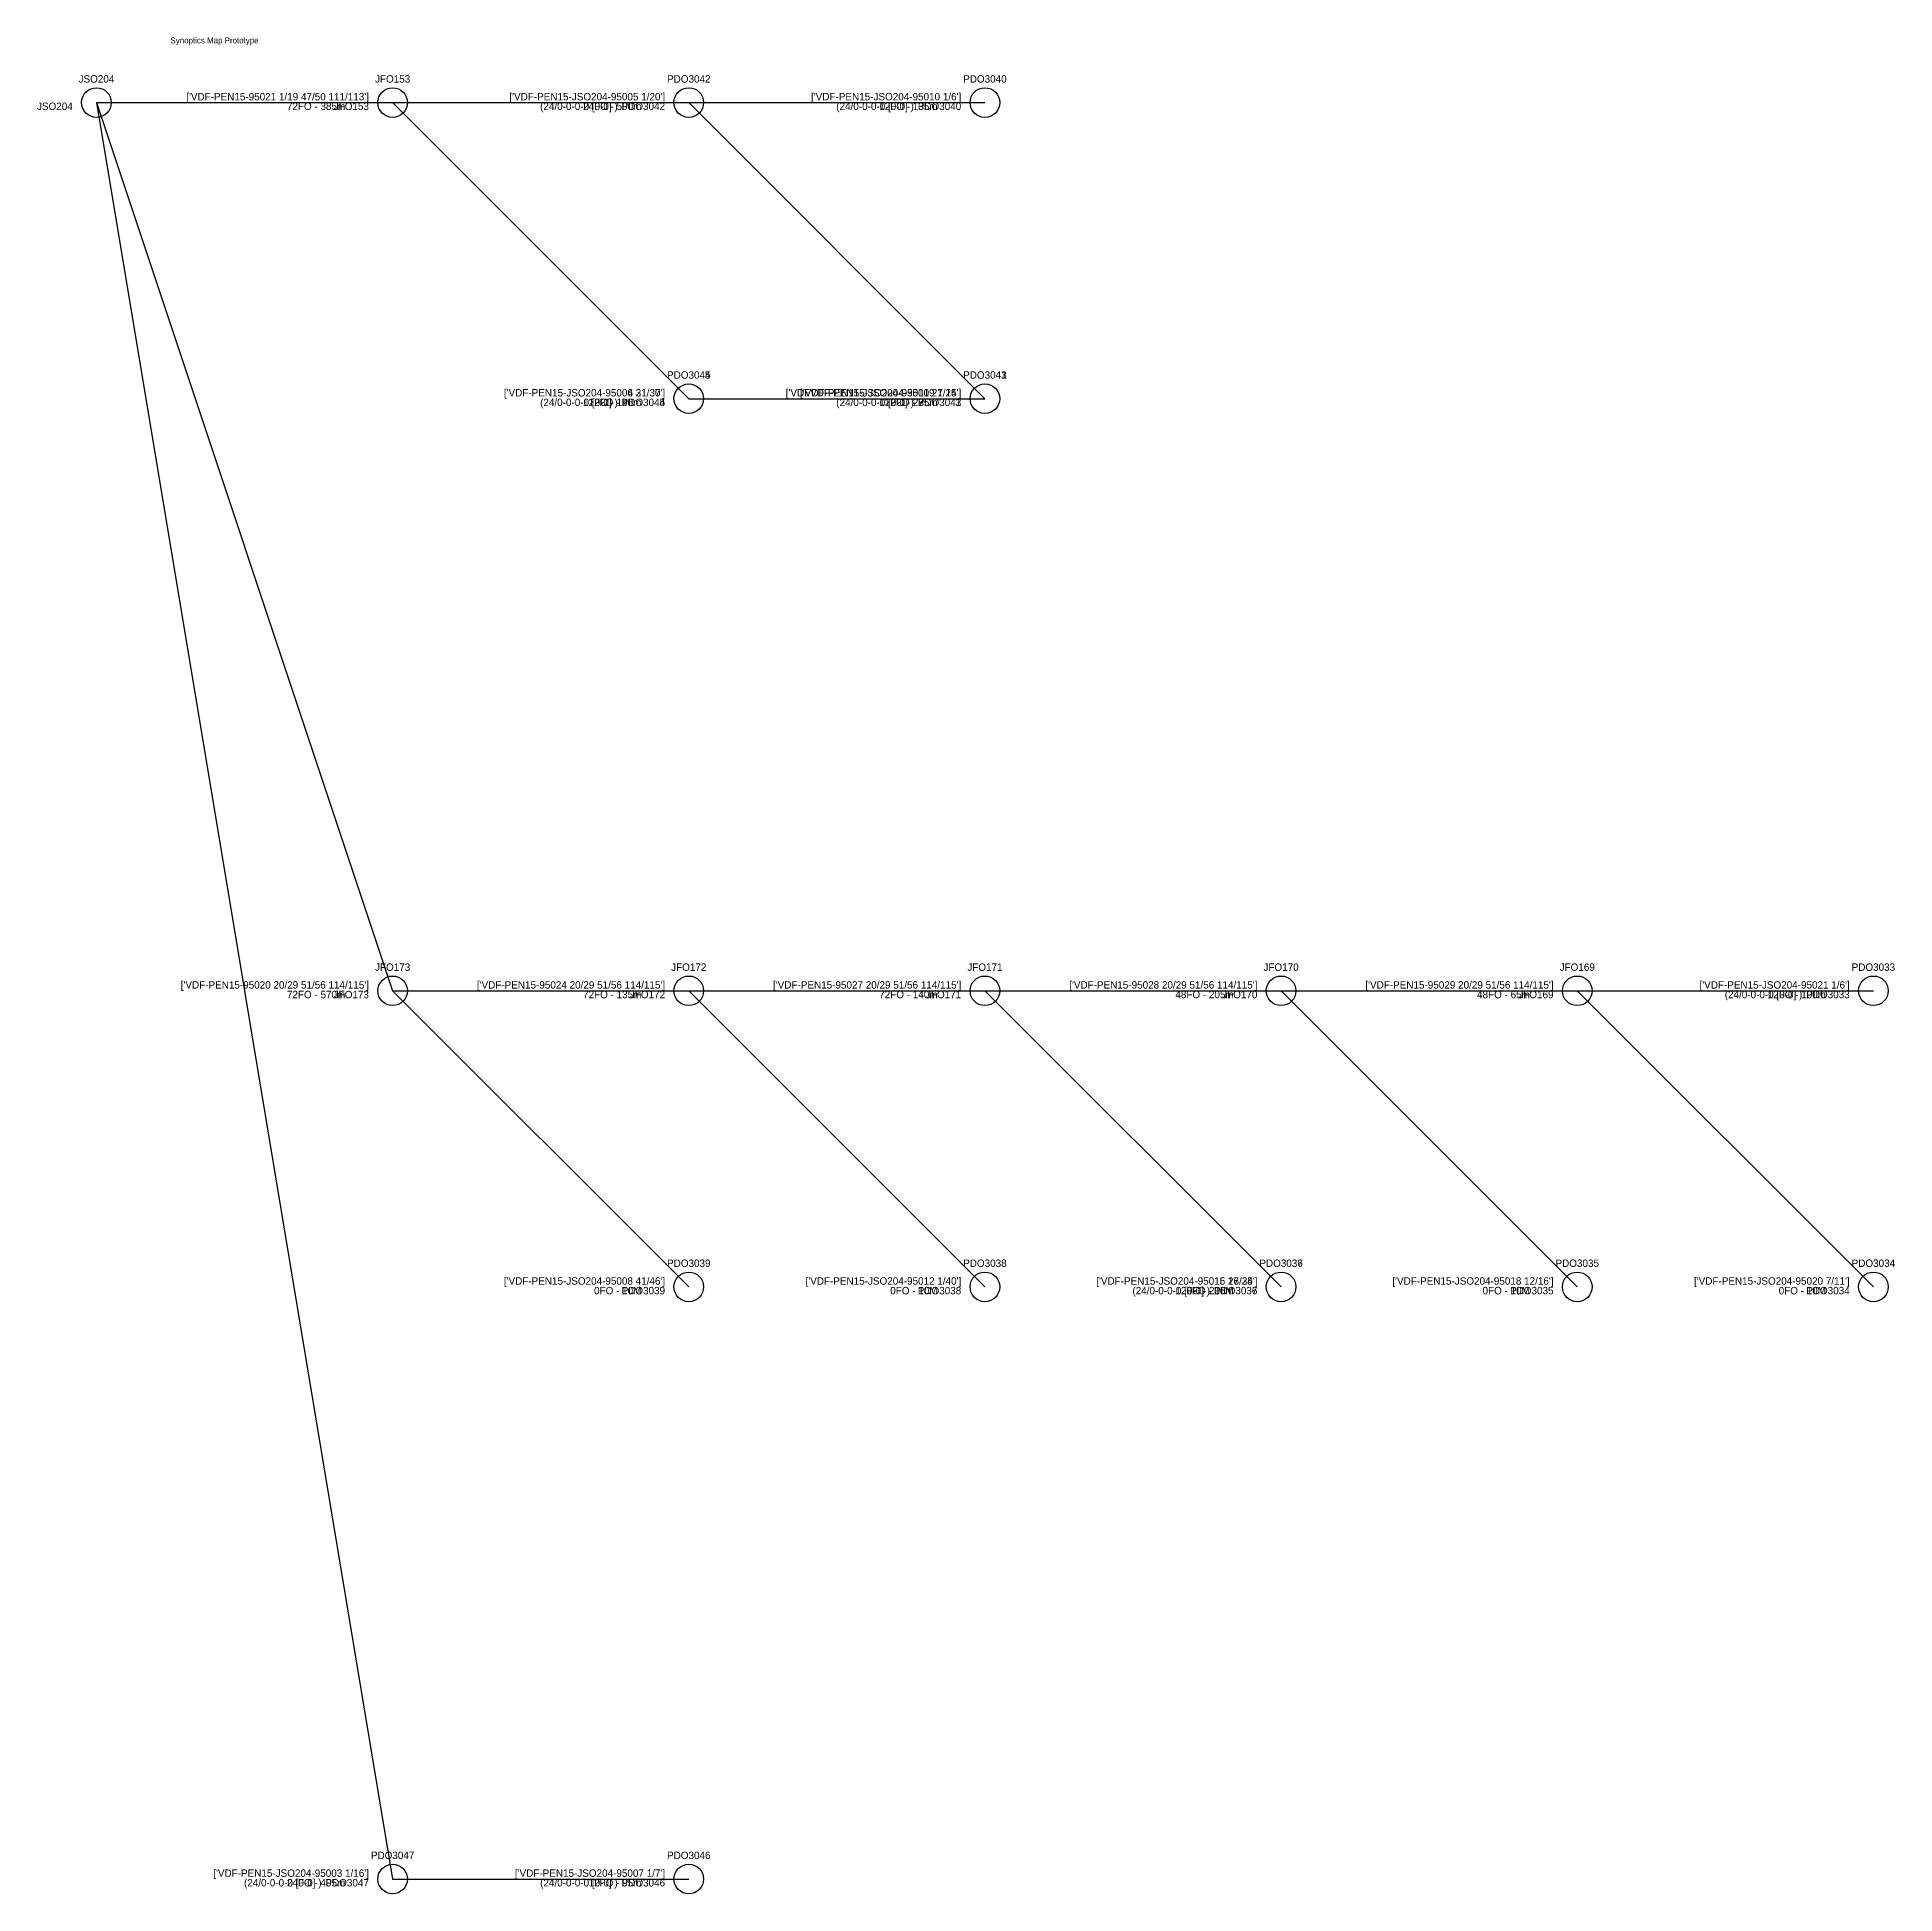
# Model space of a CAD drawing. Header units: metres. Extents: x -20 to 607, y -605 to 22.
import ezdxf
from ezdxf.enums import TextEntityAlignment as Align

# ---------------------------------------------------------------- set-up
doc = ezdxf.new("R2010")
doc.units = ezdxf.units.M
for name, color, linetype in [('SINOP_AEREO', 1, 'Continuous'), ('SINOP_JSFO', 30, 'Continuous'), ('SINOP_PDO', 4, 'Continuous')]:
    doc.layers.add(name, color=color, linetype=linetype)

# ---------------------------------------------------------------- blocks, each defined once
blk = doc.blocks.new('JSO')
at = {"layer": 'SINOP_JSFO'}
blk.add_circle((0, 0), 0.5, dxfattribs=at)
blk = doc.blocks.new('PDO')
at = {"layer": 'SINOP_PDO'}
blk.add_circle((0, 0), 0.5, dxfattribs=at)
blk = doc.blocks.new('JFO')
at = {"layer": 'SINOP_JSFO'}
blk.add_circle((0, 0), 0.5, dxfattribs=at)

msp = doc.modelspace()

# ---------------------------------------------------------------- linework, layer by layer
at = {"layer": 'SINOP_AEREO'}
for p, q in [((0, 0), (100, 0)), ((0, 0), (100, -300)), ((0, 0), (100, -600)), ((100, 0), (200, 0)), ((100, 0), (200, -100)), ((100, 0), (200, -100)), ((100, 0), (100, 0)), ((200, 0), (300, 0)), ((200, 0), (300, -100)), ((200, 0), (200, 0)), ((300, 0), (300, 0)), ((200, -100), (300, -100)), ((200, -100), (200, -100)), ((200, -100), (200, -100)), ((300, -100), (300, -100)), ((300, -100), (300, -100)), ((100, -300), (200, -300)), ((100, -300), (200, -400)), ((100, -300), (100, -300)), ((200, -300), (300, -300)), ((200, -300), (300, -400)), ((200, -300), (200, -300)), ((300, -300), (400, -300)), ((300, -300), (400, -400)), ((300, -300), (400, -400)), ((300, -300), (300, -300)), ((400, -300), (500, -300)), ((400, -300), (500, -400)), ((400, -300), (400, -300)), ((500, -300), (600, -300)), ((500, -300), (600, -400)), ((500, -300), (500, -300)), ((600, -300), (600, -300)), ((200, -400), (200, -400)), ((300, -400), (300, -400)), ((400, -400), (400, -400)), ((400, -400), (400, -400)), ((500, -400), (500, -400)), ((600, -400), (600, -400)), ((100, -600), (200, -600)), ((100, -600), (100, -600)), ((200, -600), (200, -600))]:
    msp.add_line(p, q, dxfattribs=at)

# ---------------------------------------------------------------- block references
at = {"layer": 'SINOP_JSFO'}
ref = msp.add_blockref('JSO', (0, 0), dxfattribs=dict(at, xscale=10, yscale=10))
ref.add_attrib('TIPO', 'JSO204', dxfattribs={"height": 2.5}).set_placement((0, 8), align=Align.MIDDLE_CENTER)
ref.add_attrib('JSO#JFO', 'JSO204', dxfattribs={"height": 2.5}).set_placement((-8, 0), align=Align.TOP_RIGHT)
ref = msp.add_blockref('JFO', (100, 0), dxfattribs=dict(at, xscale=10, yscale=10))
ref.add_attrib('TIPO', 'JFO153', dxfattribs={"height": 2.5}).set_placement((100, 8), align=Align.MIDDLE_CENTER)
ref.add_attrib('CABO', "['VDF-PEN15-95021 1/19 47/50 111/113']", dxfattribs={"height": 2.5}).set_placement((92, 0), align=Align.BOTTOM_RIGHT)
ref.add_attrib('JSO#JFO', 'JFO153', dxfattribs={"height": 2.5}).set_placement((92, 0), align=Align.TOP_RIGHT)
ref.add_attrib('CABO_CAP_COP', '72FO - 385m', dxfattribs={"height": 2.5}).set_placement((84, 0), align=Align.TOP_RIGHT)
ref = msp.add_blockref('JFO', (100, -300), dxfattribs=dict(at, xscale=10, yscale=10))
ref.add_attrib('TIPO', 'JFO173', dxfattribs={"height": 2.5}).set_placement((100, -292), align=Align.MIDDLE_CENTER)
ref.add_attrib('CABO', "['VDF-PEN15-95020 20/29 51/56 114/115']", dxfattribs={"height": 2.5}).set_placement((92, -300), align=Align.BOTTOM_RIGHT)
ref.add_attrib('JSO#JFO', 'JFO173', dxfattribs={"height": 2.5}).set_placement((92, -300), align=Align.TOP_RIGHT)
ref.add_attrib('CABO_CAP_COP', '72FO - 570m', dxfattribs={"height": 2.5}).set_placement((84, -300), align=Align.TOP_RIGHT)
ref = msp.add_blockref('JFO', (200, -300), dxfattribs=dict(at, xscale=10, yscale=10))
ref.add_attrib('TIPO', 'JFO172', dxfattribs={"height": 2.5}).set_placement((200, -292), align=Align.MIDDLE_CENTER)
ref.add_attrib('CABO', "['VDF-PEN15-95024 20/29 51/56 114/115']", dxfattribs={"height": 2.5}).set_placement((192, -300), align=Align.BOTTOM_RIGHT)
ref.add_attrib('JSO#JFO', 'JFO172', dxfattribs={"height": 2.5}).set_placement((192, -300), align=Align.TOP_RIGHT)
ref.add_attrib('CABO_CAP_COP', '72FO - 135m', dxfattribs={"height": 2.5}).set_placement((184, -300), align=Align.TOP_RIGHT)
ref = msp.add_blockref('JFO', (300, -300), dxfattribs=dict(at, xscale=10, yscale=10))
ref.add_attrib('TIPO', 'JFO171', dxfattribs={"height": 2.5}).set_placement((300, -292), align=Align.MIDDLE_CENTER)
ref.add_attrib('CABO', "['VDF-PEN15-95027 20/29 51/56 114/115']", dxfattribs={"height": 2.5}).set_placement((292, -300), align=Align.BOTTOM_RIGHT)
ref.add_attrib('JSO#JFO', 'JFO171', dxfattribs={"height": 2.5}).set_placement((292, -300), align=Align.TOP_RIGHT)
ref.add_attrib('CABO_CAP_COP', '72FO - 140m', dxfattribs={"height": 2.5}).set_placement((284, -300), align=Align.TOP_RIGHT)
ref = msp.add_blockref('JFO', (400, -300), dxfattribs=dict(at, xscale=10, yscale=10))
ref.add_attrib('TIPO', 'JFO170', dxfattribs={"height": 2.5}).set_placement((400, -292), align=Align.MIDDLE_CENTER)
ref.add_attrib('CABO', "['VDF-PEN15-95028 20/29 51/56 114/115']", dxfattribs={"height": 2.5}).set_placement((392, -300), align=Align.BOTTOM_RIGHT)
ref.add_attrib('JSO#JFO', 'JFO170', dxfattribs={"height": 2.5}).set_placement((392, -300), align=Align.TOP_RIGHT)
ref.add_attrib('CABO_CAP_COP', '48FO - 205m', dxfattribs={"height": 2.5}).set_placement((384, -300), align=Align.TOP_RIGHT)
ref = msp.add_blockref('JFO', (500, -300), dxfattribs=dict(at, xscale=10, yscale=10))
ref.add_attrib('TIPO', 'JFO169', dxfattribs={"height": 2.5}).set_placement((500, -292), align=Align.MIDDLE_CENTER)
ref.add_attrib('CABO', "['VDF-PEN15-95029 20/29 51/56 114/115']", dxfattribs={"height": 2.5}).set_placement((492, -300), align=Align.BOTTOM_RIGHT)
ref.add_attrib('JSO#JFO', 'JFO169', dxfattribs={"height": 2.5}).set_placement((492, -300), align=Align.TOP_RIGHT)
ref.add_attrib('CABO_CAP_COP', '48FO - 65m', dxfattribs={"height": 2.5}).set_placement((484, -300), align=Align.TOP_RIGHT)
at = {"layer": 'SINOP_PDO'}
ref = msp.add_blockref('PDO', (200, 0), dxfattribs=dict(at, xscale=10, yscale=10))
ref.add_attrib('TIPO', 'PDO3042', dxfattribs={"height": 2.5}).set_placement((200, 8), align=Align.MIDDLE_CENTER)
ref.add_attrib('CABO', "['VDF-PEN15-JSO204-95005 1/20']", dxfattribs={"height": 2.5}).set_placement((192, 0), align=Align.BOTTOM_RIGHT)
ref.add_attrib('JFO_PDO', 'PDO3042', dxfattribs={"height": 2.5}).set_placement((192, 0), align=Align.TOP_RIGHT)
ref.add_attrib('CABO_CAP_COP', '24FO - 590m', dxfattribs={"height": 2.5}).set_placement((184, 0), align=Align.TOP_RIGHT)
ref.add_attrib('(CAP/N1-N2-N3-N4)', '(24/0-0-0-0 [0-0] )', dxfattribs={"height": 2.5}).set_placement((176, 0), align=Align.TOP_RIGHT)
ref = msp.add_blockref('PDO', (300, 0), dxfattribs=dict(at, xscale=10, yscale=10))
ref.add_attrib('TIPO', 'PDO3040', dxfattribs={"height": 2.5}).set_placement((300, 8), align=Align.MIDDLE_CENTER)
ref.add_attrib('CABO', "['VDF-PEN15-JSO204-95010 1/6']", dxfattribs={"height": 2.5}).set_placement((292, 0), align=Align.BOTTOM_RIGHT)
ref.add_attrib('JFO_PDO', 'PDO3040', dxfattribs={"height": 2.5}).set_placement((292, 0), align=Align.TOP_RIGHT)
ref.add_attrib('CABO_CAP_COP', '12FO - 135m', dxfattribs={"height": 2.5}).set_placement((284, 0), align=Align.TOP_RIGHT)
ref.add_attrib('(CAP/N1-N2-N3-N4)', '(24/0-0-0-0 [0-0] )', dxfattribs={"height": 2.5}).set_placement((276, 0), align=Align.TOP_RIGHT)
ref = msp.add_blockref('PDO', (200, -100), dxfattribs=dict(at, xscale=10, yscale=10))
ref.add_attrib('TIPO', 'PDO3044', dxfattribs={"height": 2.5}).set_placement((200, -92), align=Align.MIDDLE_CENTER)
ref.add_attrib('CABO', "['VDF-PEN15-JSO204-95006 21/30']", dxfattribs={"height": 2.5}).set_placement((192, -100), align=Align.BOTTOM_RIGHT)
ref.add_attrib('JFO_PDO', 'PDO3044', dxfattribs={"height": 2.5}).set_placement((192, -100), align=Align.TOP_RIGHT)
ref.add_attrib('CABO_CAP_COP', '12FO - 40m', dxfattribs={"height": 2.5}).set_placement((184, -100), align=Align.TOP_RIGHT)
ref.add_attrib('(CAP/N1-N2-N3-N4)', '(24/0-0-0-0 [0-0] )', dxfattribs={"height": 2.5}).set_placement((176, -100), align=Align.TOP_RIGHT)
ref = msp.add_blockref('PDO', (200, -100), dxfattribs=dict(at, xscale=10, yscale=10))
ref.add_attrib('TIPO', 'PDO3045', dxfattribs={"height": 2.5}).set_placement((200, -92), align=Align.MIDDLE_CENTER)
ref.add_attrib('CABO', "['VDF-PEN15-JSO204-95004 31/37']", dxfattribs={"height": 2.5}).set_placement((192, -100), align=Align.BOTTOM_RIGHT)
ref.add_attrib('JFO_PDO', 'PDO3045', dxfattribs={"height": 2.5}).set_placement((192, -100), align=Align.TOP_RIGHT)
ref.add_attrib('CABO_CAP_COP', '12FO - 195m', dxfattribs={"height": 2.5}).set_placement((184, -100), align=Align.TOP_RIGHT)
ref.add_attrib('(CAP/N1-N2-N3-N4)', '(24/0-0-0-0 [0-0] )', dxfattribs={"height": 2.5}).set_placement((176, -100), align=Align.TOP_RIGHT)
ref = msp.add_blockref('PDO', (300, -100), dxfattribs=dict(at, xscale=10, yscale=10))
ref.add_attrib('TIPO', 'PDO3041', dxfattribs={"height": 2.5}).set_placement((300, -92), align=Align.MIDDLE_CENTER)
ref.add_attrib('CABO', "['VDFVDF-PEN15-JSO204-95009 7/14']", dxfattribs={"height": 2.5}).set_placement((292, -100), align=Align.BOTTOM_RIGHT)
ref.add_attrib('JFO_PDO', 'PDO3041', dxfattribs={"height": 2.5}).set_placement((292, -100), align=Align.TOP_RIGHT)
ref.add_attrib('CABO_CAP_COP', '12FO - 285m', dxfattribs={"height": 2.5}).set_placement((284, -100), align=Align.TOP_RIGHT)
ref.add_attrib('(CAP/N1-N2-N3-N4)', '(24/0-0-0-0 [0-0] )', dxfattribs={"height": 2.5}).set_placement((276, -100), align=Align.TOP_RIGHT)
ref = msp.add_blockref('PDO', (300, -100), dxfattribs=dict(at, xscale=10, yscale=10))
ref.add_attrib('TIPO', 'PDO3043', dxfattribs={"height": 2.5}).set_placement((300, -92), align=Align.MIDDLE_CENTER)
ref.add_attrib('CABO', "['VDF-PEN15-JSO204-95011 21/25']", dxfattribs={"height": 2.5}).set_placement((292, -100), align=Align.BOTTOM_RIGHT)
ref.add_attrib('JFO_PDO', 'PDO3043', dxfattribs={"height": 2.5}).set_placement((292, -100), align=Align.TOP_RIGHT)
ref.add_attrib('CABO_CAP_COP', '12FO - 75m', dxfattribs={"height": 2.5}).set_placement((284, -100), align=Align.TOP_RIGHT)
ref.add_attrib('(CAP/N1-N2-N3-N4)', '(24/0-0-0-0 [0-0] )', dxfattribs={"height": 2.5}).set_placement((276, -100), align=Align.TOP_RIGHT)
ref = msp.add_blockref('PDO', (600, -300), dxfattribs=dict(at, xscale=10, yscale=10))
ref.add_attrib('TIPO', 'PDO3033', dxfattribs={"height": 2.5}).set_placement((600, -292), align=Align.MIDDLE_CENTER)
ref.add_attrib('CABO', "['VDF-PEN15-JSO204-95021 1/6']", dxfattribs={"height": 2.5}).set_placement((592, -300), align=Align.BOTTOM_RIGHT)
ref.add_attrib('JFO_PDO', 'PDO3033', dxfattribs={"height": 2.5}).set_placement((592, -300), align=Align.TOP_RIGHT)
ref.add_attrib('CABO_CAP_COP', '12FO - 190m', dxfattribs={"height": 2.5}).set_placement((584, -300), align=Align.TOP_RIGHT)
ref.add_attrib('(CAP/N1-N2-N3-N4)', '(24/0-0-0-0 [0-0] )', dxfattribs={"height": 2.5}).set_placement((576, -300), align=Align.TOP_RIGHT)
ref = msp.add_blockref('PDO', (200, -400), dxfattribs=dict(at, xscale=10, yscale=10))
ref.add_attrib('TIPO', 'PDO3039', dxfattribs={"height": 2.5}).set_placement((200, -392), align=Align.MIDDLE_CENTER)
ref.add_attrib('CABO', "['VDF-PEN15-JSO204-95008 41/46']", dxfattribs={"height": 2.5}).set_placement((192, -400), align=Align.BOTTOM_RIGHT)
ref.add_attrib('JFO_PDO', 'PDO3039', dxfattribs={"height": 2.5}).set_placement((192, -400), align=Align.TOP_RIGHT)
ref.add_attrib('CABO_CAP_COP', '0FO - 10M', dxfattribs={"height": 2.5}).set_placement((184, -400), align=Align.TOP_RIGHT)
ref = msp.add_blockref('PDO', (300, -400), dxfattribs=dict(at, xscale=10, yscale=10))
ref.add_attrib('TIPO', 'PDO3038', dxfattribs={"height": 2.5}).set_placement((300, -392), align=Align.MIDDLE_CENTER)
ref.add_attrib('CABO', "['VDF-PEN15-JSO204-95012 1/40']", dxfattribs={"height": 2.5}).set_placement((292, -400), align=Align.BOTTOM_RIGHT)
ref.add_attrib('JFO_PDO', 'PDO3038', dxfattribs={"height": 2.5}).set_placement((292, -400), align=Align.TOP_RIGHT)
ref.add_attrib('CABO_CAP_COP', '0FO - 10M', dxfattribs={"height": 2.5}).set_placement((284, -400), align=Align.TOP_RIGHT)
ref = msp.add_blockref('PDO', (400, -400), dxfattribs=dict(at, xscale=10, yscale=10))
ref.add_attrib('TIPO', 'PDO3036', dxfattribs={"height": 2.5}).set_placement((400, -392), align=Align.MIDDLE_CENTER)
ref.add_attrib('CABO', "['VDF-PEN15-JSO204-95015 17/25']", dxfattribs={"height": 2.5}).set_placement((392, -400), align=Align.BOTTOM_RIGHT)
ref.add_attrib('JFO_PDO', 'PDO3036', dxfattribs={"height": 2.5}).set_placement((392, -400), align=Align.TOP_RIGHT)
ref.add_attrib('CABO_CAP_COP', '12FO - 205m', dxfattribs={"height": 2.5}).set_placement((384, -400), align=Align.TOP_RIGHT)
ref.add_attrib('(CAP/N1-N2-N3-N4)', '(24/0-0-0-0 [0-0] )', dxfattribs={"height": 2.5}).set_placement((376, -400), align=Align.TOP_RIGHT)
ref = msp.add_blockref('PDO', (400, -400), dxfattribs=dict(at, xscale=10, yscale=10))
ref.add_attrib('TIPO', 'PDO3037', dxfattribs={"height": 2.5}).set_placement((400, -392), align=Align.MIDDLE_CENTER)
ref.add_attrib('CABO', "['VDF-PEN15-JSO204-95016 26/34']", dxfattribs={"height": 2.5}).set_placement((392, -400), align=Align.BOTTOM_RIGHT)
ref.add_attrib('JFO_PDO', 'PDO3037', dxfattribs={"height": 2.5}).set_placement((392, -400), align=Align.TOP_RIGHT)
ref.add_attrib('CABO_CAP_COP', '0FO - 10M', dxfattribs={"height": 2.5}).set_placement((384, -400), align=Align.TOP_RIGHT)
ref = msp.add_blockref('PDO', (500, -400), dxfattribs=dict(at, xscale=10, yscale=10))
ref.add_attrib('TIPO', 'PDO3035', dxfattribs={"height": 2.5}).set_placement((500, -392), align=Align.MIDDLE_CENTER)
ref.add_attrib('CABO', "['VDF-PEN15-JSO204-95018 12/16']", dxfattribs={"height": 2.5}).set_placement((492, -400), align=Align.BOTTOM_RIGHT)
ref.add_attrib('JFO_PDO', 'PDO3035', dxfattribs={"height": 2.5}).set_placement((492, -400), align=Align.TOP_RIGHT)
ref.add_attrib('CABO_CAP_COP', '0FO - 10M', dxfattribs={"height": 2.5}).set_placement((484, -400), align=Align.TOP_RIGHT)
ref = msp.add_blockref('PDO', (600, -400), dxfattribs=dict(at, xscale=10, yscale=10))
ref.add_attrib('TIPO', 'PDO3034', dxfattribs={"height": 2.5}).set_placement((600, -392), align=Align.MIDDLE_CENTER)
ref.add_attrib('CABO', "['VDF-PEN15-JSO204-95020 7/11']", dxfattribs={"height": 2.5}).set_placement((592, -400), align=Align.BOTTOM_RIGHT)
ref.add_attrib('JFO_PDO', 'PDO3034', dxfattribs={"height": 2.5}).set_placement((592, -400), align=Align.TOP_RIGHT)
ref.add_attrib('CABO_CAP_COP', '0FO - 10M', dxfattribs={"height": 2.5}).set_placement((584, -400), align=Align.TOP_RIGHT)
ref = msp.add_blockref('PDO', (100, -600), dxfattribs=dict(at, xscale=10, yscale=10))
ref.add_attrib('TIPO', 'PDO3047', dxfattribs={"height": 2.5}).set_placement((100, -592), align=Align.MIDDLE_CENTER)
ref.add_attrib('CABO', "['VDF-PEN15-JSO204-95003 1/16']", dxfattribs={"height": 2.5}).set_placement((92, -600), align=Align.BOTTOM_RIGHT)
ref.add_attrib('JFO_PDO', 'PDO3047', dxfattribs={"height": 2.5}).set_placement((92, -600), align=Align.TOP_RIGHT)
ref.add_attrib('CABO_CAP_COP', '24FO - 405m', dxfattribs={"height": 2.5}).set_placement((84, -600), align=Align.TOP_RIGHT)
ref.add_attrib('(CAP/N1-N2-N3-N4)', '(24/0-0-0-0 [0-0] )', dxfattribs={"height": 2.5}).set_placement((76, -600), align=Align.TOP_RIGHT)
ref = msp.add_blockref('PDO', (200, -600), dxfattribs=dict(at, xscale=10, yscale=10))
ref.add_attrib('TIPO', 'PDO3046', dxfattribs={"height": 2.5}).set_placement((200, -592), align=Align.MIDDLE_CENTER)
ref.add_attrib('CABO', "['VDF-PEN15-JSO204-95007 1/7']", dxfattribs={"height": 2.5}).set_placement((192, -600), align=Align.BOTTOM_RIGHT)
ref.add_attrib('JFO_PDO', 'PDO3046', dxfattribs={"height": 2.5}).set_placement((192, -600), align=Align.TOP_RIGHT)
ref.add_attrib('CABO_CAP_COP', '12FO - 95m', dxfattribs={"height": 2.5}).set_placement((184, -600), align=Align.TOP_RIGHT)
ref.add_attrib('(CAP/N1-N2-N3-N4)', '(24/0-0-0-0 [0-0] )', dxfattribs={"height": 2.5}).set_placement((176, -600), align=Align.TOP_RIGHT)

# ---------------------------------------------------------------- texts
msp.add_text('Synoptics Map Prototype', height=2).set_placement((25, 20))

doc.saveas('drawing.dxf')
